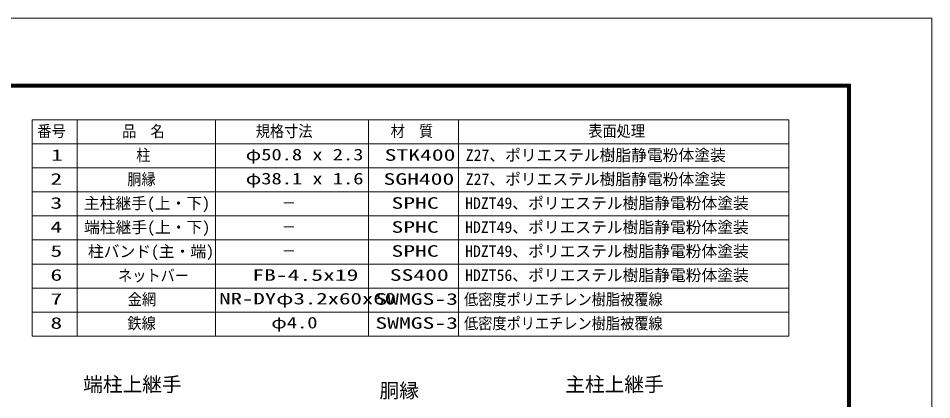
# Model space of a CAD drawing. Units: millimetres, scale not verified. Extents: x -4200 to 4200, y -2970 to 2970.
# Drawn here: x 1158 to 4200, y 1699 to 2970 of the extents above; entities that cross this region are included whole.
import ezdxf
from ezdxf.enums import TextEntityAlignment as Align

# ---------------------------------------------------------------- set-up
doc = ezdxf.new("R2010")
doc.units = ezdxf.units.MM
doc.header["$LTSCALE"] = 10
for name, color, linetype, lineweight in [('0-0_D-TTL', 7, 'Continuous', 18), ('0-A_D-STR-TXT', 7, 'Continuous', 13), ('0-E_D-MTR-FRAM', 7, 'Continuous', 18)]:
    doc.layers.add(name, color=color, linetype=linetype, lineweight=lineweight)
doc.layers.add('0-D_D-MTR-TXT', color=7, linetype='Continuous')
doc.styles.add('ＭＳ ゴシック', font='')
doc.styles.get('ＭＳ ゴシック').set_extended_font_data('MS Gothic')

msp = doc.modelspace()

# ---------------------------------------------------------------- linework, layer by layer
at = {"layer": '0-0_D-TTL', "color": 2}
msp.add_lwpolyline([(-4200, 2969.89), (4200, 2969.89), (4200, -2970.11), (-4200, -2970.11)], close=True, dxfattribs=at)
at = {"layer": '0-0_D-TTL'}
for points in [[(-3930, 2749.89), (3930, 2749.89), (3930, -2750.11), (-3930, -2750.11)], [(-3927.5, 2747.39), (3927.5, 2747.39), (3927.5, -2747.61), (-3927.5, -2747.61)], [(-3925, 2744.89), (3925, 2744.89), (3925, -2745.11), (-3925, -2745.11)], [(-3922.5, 2742.39), (3922.5, 2742.39), (3922.5, -2742.61), (-3922.5, -2742.61)], [(-3920, 2739.89), (3920, 2739.89), (3920, -2740.11), (-3920, -2740.11)]]:
    msp.add_lwpolyline(points, close=True, dxfattribs=at)
at = {"layer": '0-E_D-MTR-FRAM'}
for p, q in [((1204.53, 2630.94), (3724.53, 2630.94)), ((1204.53, 2630.94), (1204.53, 1910.94)), ((1354.53, 2630.94), (1354.53, 1910.94)), ((1814.53, 2630.94), (1814.53, 1910.94)), ((2324.53, 2630.94), (2324.53, 1910.94)), ((2624.53, 2630.94), (2624.53, 1910.94)), ((3724.53, 2630.94), (3724.53, 1910.94)), ((1204.53, 2550.94), (3724.53, 2550.94)), ((1204.53, 2470.94), (3724.53, 2470.94)), ((1204.53, 2390.94), (3724.53, 2390.94)), ((1204.53, 2310.94), (3724.53, 2310.94)), ((1204.53, 2230.94), (3724.53, 2230.94)), ((1204.53, 2150.94), (3724.53, 2150.94)), ((1204.53, 2070.94), (3724.53, 2070.94)), ((1204.53, 1990.94), (3724.53, 1990.94)), ((1204.53, 1910.94), (3724.53, 1910.94))]:
    msp.add_line(p, q, dxfattribs=at)

# ---------------------------------------------------------------- texts
at = {"layer": '0-A_D-STR-TXT', "style": 'ＭＳ ゴシック'}
for s, p in [('端柱上継手', (1373.93, 1711.31)), ('主柱上継手', (2979.66, 1711.31)), ('胴縁', (2361.11, 1690.61))]:
    msp.add_text(s, height=48.09, dxfattribs=at).set_placement(p, align=Align.BOTTOM_LEFT)
at = {"layer": '0-D_D-MTR-TXT', "style": 'ＭＳ ゴシック'}
for s, height, width, p in [('番号', 38.49, 0.9, (1221.69, 2563.2)), ('品\u3000名', 38.49, 0.9, (1503.84, 2562.63)), ('規格寸法', 38.49, 0.9, (1948.85, 2562.86)), ('材\u3000質', 38.49, 0.9, (2397.93, 2563.09)), ('表面処理', 38.49, 0.9, (3056.19, 2563.53)), ('1', 38.49, 1.5, (1267.38, 2483.43)), ('柱', 38.49, 0.9, (1550.67, 2482.86)), ('φ50.8 x 2.3', 38.49, 1.3, (1915.35, 2484.79)), ('STK400', 38.49, 1.5, (2378.16, 2483.43)), ('2', 38.49, 1.5, (1264.98, 2403.53)), ('胴縁', 38.49, 0.9, (1521.01, 2402.52)), ('φ38.1 x 1.6', 38.49, 1.3, (1915.46, 2404.79)), ('SGH400', 38.49, 1.5, (2374.31, 2403.43)), ('3', 38.49, 1.5, (1264.98, 2323.53)), ('SPHC', 38.49, 1.5, (2400.9, 2323.53)), ('－', 38.49, 0.9, (2035.22, 2323.54)), ('4', 38.49, 1.5, (1264.87, 2243.54)), ('SPHC', 38.49, 1.5, (2400.9, 2243.53)), ('－', 38.49, 0.9, (2035.22, 2243.54)), ('5', 38.49, 1.5, (1264.98, 2163.54)), ('－', 38.49, 0.9, (2035.22, 2163.54)), ('SPHC', 38.49, 1.5, (2400.9, 2163.53)), ('6', 38.49, 1.5, (1264.98, 2083.54)), ('ネットバー', 38.49, 0.9, (1490.08, 2081.61)), ('FB-4.5x19', 38.49, 1.5, (1937.25, 2083.43)), ('SS400', 38.49, 1.5, (2395.2, 2083.43)), ('7', 38.49, 1.5, (1264.86, 2003.54)), ('金網', 38.49, 0.9, (1522.6, 2002.4)), ('NR-DYφ3.2x60x60', 38.48, 1.45, (1827.04, 2004.79)), ('SWMGS-3', 38.49, 1.5, (2347.26, 2003.53)), ('低密度ポリエチレン樹脂被覆線', 38.49, 0.9, (2642.4, 2002.29)), ('鉄線', 38.49, 0.9, (1521.57, 1922.52)), ('低密度ポリエチレン樹脂被覆線', 38.49, 0.9, (2642.4, 1922.29)), ('8', 38.49, 1.5, (1264.98, 1923.54)), ('φ4.0', 38.48, 1.3, (2000.56, 1924.79)), ('SWMGS-3', 38.49, 1.5, (2347.26, 1923.53))]:
    msp.add_text(s, height=height, dxfattribs=dict(at, width=width)).set_placement(p, align=Align.BOTTOM_LEFT)
for s, p in [('Z27、ポリエステル樹脂静電粉体塗装', (2648.09, 2482.86)), ('Z27、ポリエステル樹脂静電粉体塗装', (2648.09, 2402.86)), ('主柱継手(上・下)', (1376.57, 2322.63)), ('HDZT49、ポリエステル樹脂静電粉体塗装', (2646.05, 2322.86)), ('端柱継手(上・下)', (1377.15, 2242.63)), ('HDZT49、ポリエステル樹脂静電粉体塗装', (2646.05, 2242.86)), ('柱バンド(主・端)', (1389.99, 2162.18)), ('HDZT49、ポリエステル樹脂静電粉体塗装', (2646.05, 2162.86)), ('HDZT56、ポリエステル樹脂静電粉体塗装', (2646.05, 2082.86))]:
    msp.add_text(s, height=38.49, dxfattribs=at).set_placement(p, align=Align.BOTTOM_LEFT)

doc.saveas('drawing.dxf')
